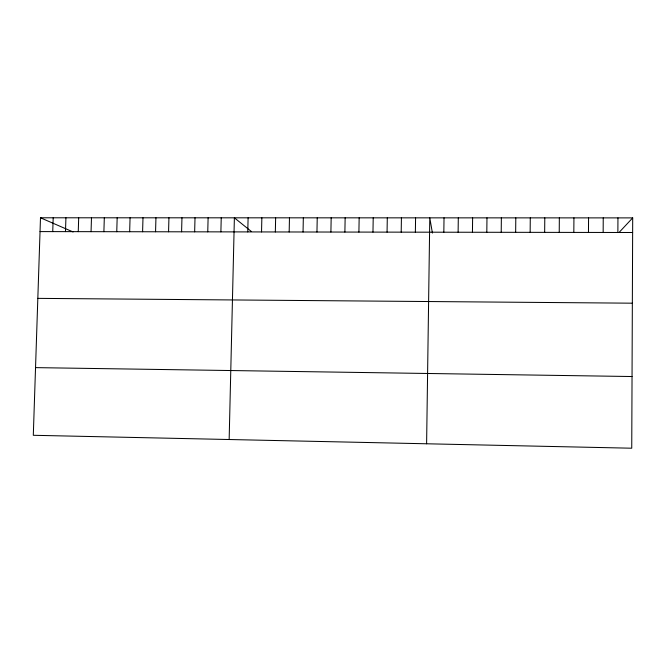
<?xml version="1.0" encoding="UTF-8"?>
<svg xmlns="http://www.w3.org/2000/svg" width="666" height="666" viewBox="0 0 666 666"><rect width="100%" height="100%" fill="white"/><g stroke="black" fill="none" stroke-linecap="round" stroke-linejoin="round"><path stroke-width="1" d="M632.7 217.89L631.743 448.21L33.3 435.289L40.493 217.79L632.7 217.89L619.53 231.959M588.469 232.434L588.561 217.882M603.155 232.459L603.238 217.89M617.873 232.484L617.948 217.89M559.232 232.392L559.34 217.882M573.826 232.417L573.934 217.882M530.144 232.351L530.278 217.874M544.663 232.367L544.788 217.874M486.813 232.284L486.971 217.865M501.215 232.301L501.365 217.865M515.659 232.326L515.8 217.874M458.116 232.234L458.3 217.865M472.444 232.259L472.619 217.865M426.606 443.781L429.786 217.857L432.425 233.083M443.831 232.218L444.022 217.857M387.063 232.126L387.296 217.849M401.198 232.151L401.423 217.849M415.368 232.168L415.584 217.857M358.907 232.084L359.157 217.84M372.968 232.109L373.21 217.849M316.958 232.018L317.232 217.84M330.902 232.043L331.168 217.84M344.888 232.059L345.146 217.84M289.177 231.976L289.469 217.832M303.047 232.001L303.33 217.832M247.777 231.91L248.102 217.824M261.538 231.935L261.855 217.824M275.341 231.959L275.641 217.832M220.887 231.868L221.229 217.815M229.154 439.518L234.382 217.824L251.257 231.41M181.593 231.81L181.96 217.815M194.655 231.835L195.013 217.815M207.759 231.851L208.108 217.815M142.599 231.751L142.99 217.807M155.561 231.768L155.944 217.807M168.565 231.793L168.939 217.807M116.758 231.71L117.166 217.799M129.662 231.735L130.061 217.807M78.255 231.651L78.688 217.79M91.059 231.676L91.483 217.799M103.896 231.693L104.312 217.799M52.739 231.61L53.188 217.79M65.484 231.635L65.926 217.79M40.035 231.593L632.642 232.501M37.829 298.368L632.342 303.188M35.539 367.624L632.042 376.531M40.493 217.79L73.102 231.959"/></g></svg>
